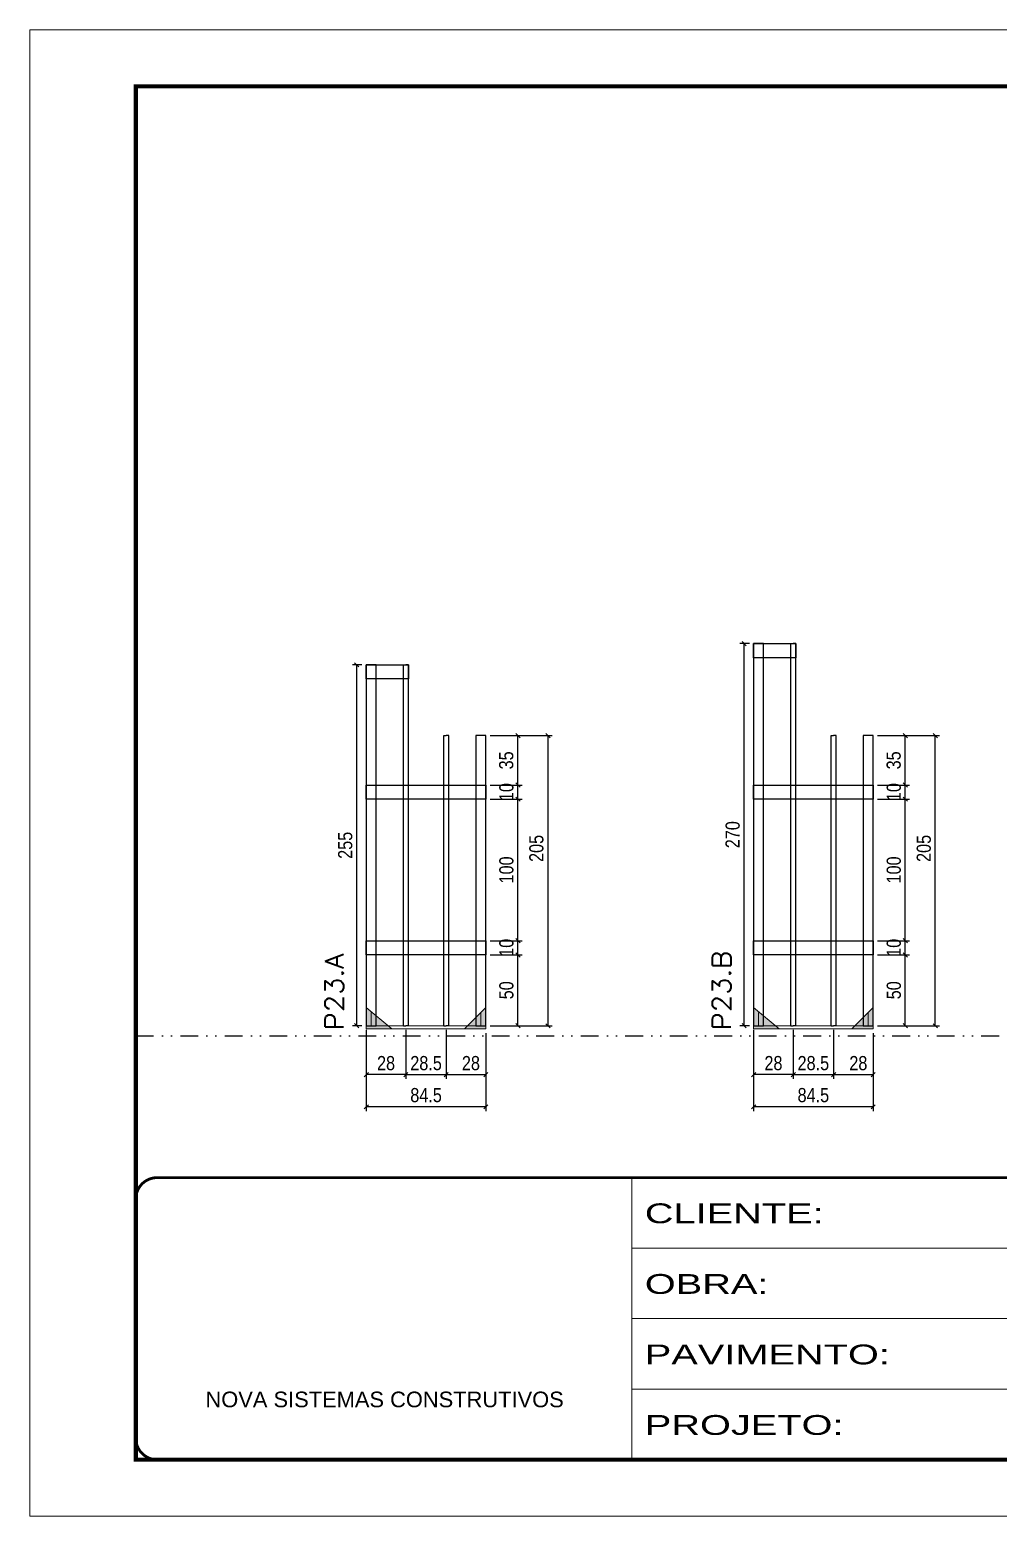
# Model space of a CAD drawing. Extents: x 14400 to 20667, y -21631 to 6985.
# Drawn here: x 19182 to 19867, y 3638 to 4688 of the extents above; entities that cross this region are included whole.
import ezdxf

# ---------------------------------------------------------------- set-up
doc = ezdxf.new("R2010")
doc.units = 0
for name, pattern in [('CONTINUO', [0]), ('DASHED', [0.75, 0.5, -0.25]), ('DIVIDE2', [0.625, 0.25, -0.125, 0, -0.125, 0, -0.125]), ('HIDDEN', [0.375, 0.25, -0.125])]:
    doc.linetypes.add(name, pattern=pattern)
for name, color, linetype in [('COTA', 241, 'Continuous'), ('Nível', 160, 'Continuous'), ('SARR_2.2x10', 60, 'Continuous'), ('SARR_3.5x7', 81, 'Continuous'), ('SARR_7x7', 40, 'Continuous')]:
    doc.layers.add(name, color=color, linetype=linetype)
for name, color, linetype, lineweight in [('Folhas', 255, 'Continuous', 9), ('Madeira', 126, 'Continuous', 18), ('Sarr 2.2x7', 40, 'Continuous', 9), ('SARRAFO DE PRESSAO', 251, 'DASHED', 9), ('Texto Seção', 7, 'Continuous', 15)]:
    doc.layers.add(name, color=color, linetype=linetype, lineweight=lineweight)
doc.styles.add('ARIAL', font='arial.ttf')
doc.styles.add('COTA TECNICA', font='techl___.ttf', dxfattribs={"height": 10})
doc.styles.add('REGUA-120', font='ROMANS.shx', dxfattribs={"height": 15})
doc.styles.add('Tecnologia', font='')
doc.styles.get('Tecnologia').set_extended_font_data('Forgotten Futurist')
doc.dimstyles.new('PAINEL', dxfattribs={"dimtxt": 10, "dimasz": 3, "dimexe": 3, "dimexo": 3, "dimgap": 3, "dimtad": 1, "dimdec": 1, "dimzin": 12, "dimdsep": 46, "dimtxsty": 'COTA TECNICA', "dimblk1": 'OBLIQUE', "dimblk2": 'OBLIQUE', "dimsah": 1, "dimcen": 0.9, "dimclrd": 4, "dimclre": 4, "dimclrt": 240, "dimadec": 1, "dimazin": 3, "dimtfac": 1, "dimtdec": 1, "dimtmove": 0, "dimatfit": 3, "dimfxl": 1, "dimtolj": 1, "dimtzin": 12, "dimarcsym": 0})

# ---------------------------------------------------------------- blocks, each defined once
blk = doc.blocks.new('9999999999')
at = {"color": 30, "linetype": 'CONTINUO'}
for p, q in [((98564.6, 34230.2), (98564.6, 34429.4)), ((98564.6, 34379.6), (99584, 34379.6)), ((98564.6, 34329.8), (99488, 34329.8)), ((98564.6, 34280), (99488, 34280))]:
    blk.add_line(p, q, dxfattribs=at)
at = {"color": 30, "linetype": 'CONTINUO', "const_width": 2}
blk.add_lwpolyline([(99584, 34230.2), (99584, 34414.4, 0.414214), (99569, 34429.4), (98229, 34429.4, 0.414214), (98214, 34414.4), (98214, 34245.2, 0.414214), (98229, 34230.2), (99584, 34230.2)], format="xyb", dxfattribs=at)
at = {"layer": 'Folhas'}
blk.add_lwpolyline([(98139, 34190.2), (99624, 34190.2), (99624, 35240.2), (98139, 35240.2)], close=True, dxfattribs=at)
at = {"layer": 'Folhas', "color": 30, "const_width": 3}
blk.add_lwpolyline([(98214, 34230.2), (99584, 34230.2), (99584, 35200.2), (98214, 35200.2)], close=True, dxfattribs=at)
at = {"color": 7, "linetype": 'Continuous', "ltscale": 5, "style": 'ARIAL'}
blk.add_text('NOVA SISTEMAS CONSTRUTIVOS', height=11.059, dxfattribs=at).set_placement((98263.2, 34267.2))
at = {"layer": 'Folhas', "color": 7, "style": 'Tecnologia', "width": 1.5}
for s, p in [('CLIENTE:', (98573.7, 34397.2)), ('OBRA:', (98573.7, 34347.3)), ('PAVIMENTO:', (98573.7, 34297.5)), ('PROJETO:', (98573.7, 34247.7))]:
    blk.add_text(s, height=14, dxfattribs=at).set_placement(p)
blk = doc.blocks.new('_Oblique')
at = {"color": 0, "linetype": 'ByBlock', "lineweight": -2}
blk.add_line((-0.5, -0.5), (0.5, 0.5), dxfattribs=at)
blk = doc.blocks.new('*D931')
at = {"layer": 'COTA', "color": 4, "lineweight": -2, "transparency": 16777216}
for p, q in [((19693.6, 3981.1), (19693.6, 3946.5)), ((19721.6, 3981.1), (19721.6, 3946.5)), ((19721.6, 3949.5), (19693.6, 3949.5))]:
    blk.add_line(p, q, dxfattribs=at)
at = {"layer": 'Defpoints', "color": 0, "transparency": 16777216}
for p in [(19693.6, 3984.1), (19721.6, 3984.1), (19693.6, 3949.5)]:
    blk.add_point(p, dxfattribs=at)
at = {"layer": 'COTA', "color": 4, "lineweight": -2, "transparency": 16777216, "xscale": 3, "yscale": 3, "zscale": 3, "rotation": 180}
blk.add_blockref('_Oblique', (19693.6, 3949.5), dxfattribs=at)
at = {"layer": 'COTA', "color": 4, "lineweight": -2, "transparency": 16777216, "xscale": 3, "yscale": 3, "zscale": 3}
blk.add_blockref('_Oblique', (19721.6, 3949.5), dxfattribs=at)
at = {"layer": 'COTA', "color": 240, "transparency": 16777216, "insert": (19707.6, 3957.6), "char_height": 10, "attachment_point": 5, "style": 'COTA TECNICA'}
blk.add_mtext('\\A1;28', dxfattribs=at)
blk = doc.blocks.new('*D932')
at = {"layer": 'COTA', "color": 4, "lineweight": -2, "transparency": 16777216}
for p, q in [((19750.1, 3981.1), (19750.1, 3946.5)), ((19778.1, 3978.9), (19778.1, 3946.5)), ((19750.1, 3949.5), (19778.1, 3949.5))]:
    blk.add_line(p, q, dxfattribs=at)
at = {"layer": 'Defpoints', "color": 0, "transparency": 16777216}
for p in [(19750.1, 3984.1), (19778.1, 3981.9), (19778.1, 3949.5)]:
    blk.add_point(p, dxfattribs=at)
at = {"layer": 'COTA', "color": 4, "lineweight": -2, "transparency": 16777216, "xscale": 3, "yscale": 3, "zscale": 3, "rotation": 180}
blk.add_blockref('_Oblique', (19750.1, 3949.5), dxfattribs=at)
at = {"layer": 'COTA', "color": 4, "lineweight": -2, "transparency": 16777216, "xscale": 3, "yscale": 3, "zscale": 3}
blk.add_blockref('_Oblique', (19778.1, 3949.5), dxfattribs=at)
at = {"layer": 'COTA', "color": 240, "transparency": 16777216, "insert": (19767.6, 3957.6), "char_height": 10, "attachment_point": 5, "style": 'COTA TECNICA'}
blk.add_mtext('\\A1;28', dxfattribs=at)
blk = doc.blocks.new('*D933')
at = {"layer": 'COTA', "color": 4, "lineweight": -2, "transparency": 16777216}
for p, q in [((19721.6, 3981.1), (19721.6, 3946.5)), ((19750.1, 3981.1), (19750.1, 3946.5)), ((19721.6, 3949.5), (19750.1, 3949.5))]:
    blk.add_line(p, q, dxfattribs=at)
at = {"layer": 'Defpoints', "color": 0, "transparency": 16777216}
for p in [(19721.6, 3984.1), (19750.1, 3984.1), (19750.1, 3949.5)]:
    blk.add_point(p, dxfattribs=at)
at = {"layer": 'COTA', "color": 4, "lineweight": -2, "transparency": 16777216, "xscale": 3, "yscale": 3, "zscale": 3, "rotation": 180}
blk.add_blockref('_Oblique', (19721.6, 3949.5), dxfattribs=at)
at = {"layer": 'COTA', "color": 4, "lineweight": -2, "transparency": 16777216, "xscale": 3, "yscale": 3, "zscale": 3}
blk.add_blockref('_Oblique', (19750.1, 3949.5), dxfattribs=at)
at = {"layer": 'COTA', "color": 240, "transparency": 16777216, "insert": (19735.8, 3957.6), "char_height": 10, "attachment_point": 5, "style": 'COTA TECNICA'}
blk.add_mtext('\\A1;28.5', dxfattribs=at)
blk = doc.blocks.new('*D934')
at = {"layer": 'COTA', "color": 4, "lineweight": -2, "transparency": 16777216}
for p, q in [((19693.6, 3978.9), (19693.6, 3923.8)), ((19778.1, 3978.9), (19778.1, 3923.8)), ((19778.1, 3926.8), (19693.6, 3926.8))]:
    blk.add_line(p, q, dxfattribs=at)
at = {"layer": 'Defpoints', "color": 0, "transparency": 16777216}
for p in [(19693.6, 3981.9), (19778.1, 3981.9), (19693.6, 3926.8)]:
    blk.add_point(p, dxfattribs=at)
at = {"layer": 'COTA', "color": 4, "lineweight": -2, "transparency": 16777216, "xscale": 3, "yscale": 3, "zscale": 3, "rotation": 180}
blk.add_blockref('_Oblique', (19693.6, 3926.8), dxfattribs=at)
at = {"layer": 'COTA', "color": 4, "lineweight": -2, "transparency": 16777216, "xscale": 3, "yscale": 3, "zscale": 3}
blk.add_blockref('_Oblique', (19778.1, 3926.8), dxfattribs=at)
at = {"layer": 'COTA', "color": 240, "transparency": 16777216, "insert": (19735.8, 3935), "char_height": 10, "attachment_point": 5, "style": 'COTA TECNICA'}
blk.add_mtext('\\A1;84.5', dxfattribs=at)
blk = doc.blocks.new('*D935')
at = {"layer": 'COTA', "color": 4, "lineweight": -2, "transparency": 16777216}
for p, q in [((19781.1, 4034.1), (19803.8, 4034.1)), ((19800.8, 3984.1), (19800.8, 4034.1)), ((19781.1, 3984.1), (19803.8, 3984.1))]:
    blk.add_line(p, q, dxfattribs=at)
at = {"layer": 'Defpoints', "color": 0, "transparency": 16777216}
for p in [(19778.1, 4034.1), (19800.8, 4034.1), (19778.1, 3984.1)]:
    blk.add_point(p, dxfattribs=at)
at = {"layer": 'COTA', "color": 4, "lineweight": -2, "transparency": 16777216, "xscale": 3, "yscale": 3, "zscale": 3}
for p, rotation in [((19800.8, 4034.1), 90), ((19800.8, 3984.1), 270)]:
    blk.add_blockref('_Oblique', p, dxfattribs=dict(at, rotation=rotation))
at = {"layer": 'COTA', "color": 240, "transparency": 16777216, "insert": (19792.7, 4009.1), "char_height": 10, "attachment_point": 5, "rotation": 90, "style": 'COTA TECNICA'}
blk.add_mtext('\\A1;50', dxfattribs=at)
blk = doc.blocks.new('*D936')
at = {"layer": 'COTA', "color": 4, "lineweight": -2, "transparency": 16777216}
for p, q in [((19781.1, 4044.1), (19803.8, 4044.1)), ((19800.8, 4034.1), (19800.8, 4044.1)), ((19781.1, 4034.1), (19803.8, 4034.1))]:
    blk.add_line(p, q, dxfattribs=at)
at = {"layer": 'Defpoints', "color": 0, "transparency": 16777216}
for p in [(19778.1, 4044.1), (19800.8, 4044.1), (19778.1, 4034.1)]:
    blk.add_point(p, dxfattribs=at)
at = {"layer": 'COTA', "color": 4, "lineweight": -2, "transparency": 16777216, "xscale": 3, "yscale": 3, "zscale": 3}
for p, rotation in [((19800.8, 4044.1), 90), ((19800.8, 4034.1), 270)]:
    blk.add_blockref('_Oblique', p, dxfattribs=dict(at, rotation=rotation))
at = {"layer": 'COTA', "color": 240, "transparency": 16777216, "insert": (19792.7, 4039.1), "char_height": 10, "attachment_point": 5, "rotation": 90, "style": 'COTA TECNICA'}
blk.add_mtext('\\A1;10', dxfattribs=at)
blk = doc.blocks.new('*D937')
at = {"layer": 'COTA', "color": 4, "lineweight": -2, "transparency": 16777216}
for p, q in [((19781.1, 4144.1), (19803.8, 4144.1)), ((19800.8, 4044.1), (19800.8, 4144.1)), ((19781.1, 4044.1), (19803.8, 4044.1))]:
    blk.add_line(p, q, dxfattribs=at)
at = {"layer": 'Defpoints', "color": 0, "transparency": 16777216}
for p in [(19778.1, 4144.1), (19800.8, 4144.1), (19778.1, 4044.1)]:
    blk.add_point(p, dxfattribs=at)
at = {"layer": 'COTA', "color": 4, "lineweight": -2, "transparency": 16777216, "xscale": 3, "yscale": 3, "zscale": 3}
for p, rotation in [((19800.8, 4144.1), 90), ((19800.8, 4044.1), 270)]:
    blk.add_blockref('_Oblique', p, dxfattribs=dict(at, rotation=rotation))
at = {"layer": 'COTA', "color": 240, "transparency": 16777216, "insert": (19792.7, 4094.1), "char_height": 10, "attachment_point": 5, "rotation": 90, "style": 'COTA TECNICA'}
blk.add_mtext('\\A1;100', dxfattribs=at)
blk = doc.blocks.new('*D938')
at = {"layer": 'COTA', "color": 4, "lineweight": -2, "transparency": 16777216}
for p, q in [((19781.1, 4154.1), (19803.8, 4154.1)), ((19800.8, 4144.1), (19800.8, 4154.1)), ((19781.1, 4144.1), (19803.8, 4144.1))]:
    blk.add_line(p, q, dxfattribs=at)
at = {"layer": 'Defpoints', "color": 0, "transparency": 16777216}
for p in [(19778.1, 4154.1), (19800.8, 4154.1), (19778.1, 4144.1)]:
    blk.add_point(p, dxfattribs=at)
at = {"layer": 'COTA', "color": 4, "lineweight": -2, "transparency": 16777216, "xscale": 3, "yscale": 3, "zscale": 3}
for p, rotation in [((19800.8, 4154.1), 90), ((19800.8, 4144.1), 270)]:
    blk.add_blockref('_Oblique', p, dxfattribs=dict(at, rotation=rotation))
at = {"layer": 'COTA', "color": 240, "transparency": 16777216, "insert": (19792.7, 4149.1), "char_height": 10, "attachment_point": 5, "rotation": 90, "style": 'COTA TECNICA'}
blk.add_mtext('\\A1;10', dxfattribs=at)
blk = doc.blocks.new('*D939')
at = {"layer": 'COTA', "color": 4, "lineweight": -2, "transparency": 16777216}
for p, q in [((19781.1, 4189), (19825, 4189)), ((19822, 3984), (19822, 4189)), ((19781.1, 3984), (19825, 3984))]:
    blk.add_line(p, q, dxfattribs=at)
at = {"layer": 'Defpoints', "color": 0, "transparency": 16777216}
for p in [(19778.1, 4189), (19822, 4189), (19778.1, 3984)]:
    blk.add_point(p, dxfattribs=at)
at = {"layer": 'COTA', "color": 4, "lineweight": -2, "transparency": 16777216, "xscale": 3, "yscale": 3, "zscale": 3}
for p, rotation in [((19822, 4189), 90), ((19822, 3984), 270)]:
    blk.add_blockref('_Oblique', p, dxfattribs=dict(at, rotation=rotation))
at = {"layer": 'COTA', "color": 240, "transparency": 16777216, "insert": (19813.9, 4109.3), "char_height": 10, "attachment_point": 5, "rotation": 90, "style": 'COTA TECNICA'}
blk.add_mtext('\\A1;205', dxfattribs=at)
blk = doc.blocks.new('*D940')
at = {"layer": 'COTA', "color": 4, "lineweight": -2, "transparency": 16777216}
for p, q in [((19781.1, 4189), (19803.8, 4189)), ((19800.8, 4154.1), (19800.8, 4189)), ((19781.1, 4154.1), (19803.8, 4154.1))]:
    blk.add_line(p, q, dxfattribs=at)
at = {"layer": 'Defpoints', "color": 0, "transparency": 16777216}
for p in [(19778.1, 4189), (19800.8, 4189), (19778.1, 4154.1)]:
    blk.add_point(p, dxfattribs=at)
at = {"layer": 'COTA', "color": 4, "lineweight": -2, "transparency": 16777216, "xscale": 3, "yscale": 3, "zscale": 3}
for p, rotation in [((19800.8, 4189), 90), ((19800.8, 4154.1), 270)]:
    blk.add_blockref('_Oblique', p, dxfattribs=dict(at, rotation=rotation))
at = {"layer": 'COTA', "color": 240, "transparency": 16777216, "insert": (19792.6, 4171.5), "char_height": 10, "attachment_point": 5, "rotation": 90, "style": 'COTA TECNICA'}
blk.add_mtext('\\A1;35', dxfattribs=at)
blk = doc.blocks.new('*D951')
at = {"layer": 'COTA', "color": 4, "lineweight": -2, "transparency": 16777216}
for p, q in [((19690.6, 4254), (19683.9, 4254)), ((19686.9, 3984.1), (19686.9, 4254)), ((19690.6, 3984.1), (19683.9, 3984.1))]:
    blk.add_line(p, q, dxfattribs=at)
at = {"layer": 'Defpoints', "color": 0, "transparency": 16777216}
for p in [(19686.9, 4254), (19693.6, 4254), (19693.6, 3984.1)]:
    blk.add_point(p, dxfattribs=at)
at = {"layer": 'COTA', "color": 4, "lineweight": -2, "transparency": 16777216, "xscale": 3, "yscale": 3, "zscale": 3}
for p, rotation in [((19686.9, 4254), 90), ((19686.9, 3984.1), 270)]:
    blk.add_blockref('_Oblique', p, dxfattribs=dict(at, rotation=rotation))
at = {"layer": 'COTA', "color": 240, "transparency": 16777216, "insert": (19678.8, 4119), "char_height": 10, "attachment_point": 5, "rotation": 90, "style": 'COTA TECNICA'}
blk.add_mtext('\\A1;270', dxfattribs=at)
blk = doc.blocks.new('*D941')
at = {"layer": 'COTA', "color": 4, "lineweight": -2, "transparency": 16777216}
for p, q in [((19419.8, 3981.1), (19419.8, 3946.5)), ((19447.8, 3981.1), (19447.8, 3946.5)), ((19447.8, 3949.5), (19419.8, 3949.5))]:
    blk.add_line(p, q, dxfattribs=at)
at = {"layer": 'Defpoints', "color": 0, "transparency": 16777216}
for p in [(19419.8, 3984.1), (19447.8, 3984.1), (19419.8, 3949.5)]:
    blk.add_point(p, dxfattribs=at)
at = {"layer": 'COTA', "color": 4, "lineweight": -2, "transparency": 16777216, "xscale": 3, "yscale": 3, "zscale": 3, "rotation": 180}
blk.add_blockref('_Oblique', (19419.8, 3949.5), dxfattribs=at)
at = {"layer": 'COTA', "color": 4, "lineweight": -2, "transparency": 16777216, "xscale": 3, "yscale": 3, "zscale": 3}
blk.add_blockref('_Oblique', (19447.8, 3949.5), dxfattribs=at)
at = {"layer": 'COTA', "color": 240, "transparency": 16777216, "insert": (19433.8, 3957.6), "char_height": 10, "attachment_point": 5, "style": 'COTA TECNICA'}
blk.add_mtext('\\A1;28', dxfattribs=at)
blk = doc.blocks.new('*D942')
at = {"layer": 'COTA', "color": 4, "lineweight": -2, "transparency": 16777216}
for p, q in [((19476.3, 3981.1), (19476.3, 3946.5)), ((19504.3, 3978.9), (19504.3, 3946.5)), ((19476.3, 3949.5), (19504.3, 3949.5))]:
    blk.add_line(p, q, dxfattribs=at)
at = {"layer": 'Defpoints', "color": 0, "transparency": 16777216}
for p in [(19476.3, 3984.1), (19504.3, 3981.9), (19504.3, 3949.5)]:
    blk.add_point(p, dxfattribs=at)
at = {"layer": 'COTA', "color": 4, "lineweight": -2, "transparency": 16777216, "xscale": 3, "yscale": 3, "zscale": 3, "rotation": 180}
blk.add_blockref('_Oblique', (19476.3, 3949.5), dxfattribs=at)
at = {"layer": 'COTA', "color": 4, "lineweight": -2, "transparency": 16777216, "xscale": 3, "yscale": 3, "zscale": 3}
blk.add_blockref('_Oblique', (19504.3, 3949.5), dxfattribs=at)
at = {"layer": 'COTA', "color": 240, "transparency": 16777216, "insert": (19493.8, 3957.6), "char_height": 10, "attachment_point": 5, "style": 'COTA TECNICA'}
blk.add_mtext('\\A1;28', dxfattribs=at)
blk = doc.blocks.new('*D943')
at = {"layer": 'COTA', "color": 4, "lineweight": -2, "transparency": 16777216}
for p, q in [((19447.8, 3981.1), (19447.8, 3946.5)), ((19476.3, 3981.1), (19476.3, 3946.5)), ((19447.8, 3949.5), (19476.3, 3949.5))]:
    blk.add_line(p, q, dxfattribs=at)
at = {"layer": 'Defpoints', "color": 0, "transparency": 16777216}
for p in [(19447.8, 3984.1), (19476.3, 3984.1), (19476.3, 3949.5)]:
    blk.add_point(p, dxfattribs=at)
at = {"layer": 'COTA', "color": 4, "lineweight": -2, "transparency": 16777216, "xscale": 3, "yscale": 3, "zscale": 3, "rotation": 180}
blk.add_blockref('_Oblique', (19447.8, 3949.5), dxfattribs=at)
at = {"layer": 'COTA', "color": 4, "lineweight": -2, "transparency": 16777216, "xscale": 3, "yscale": 3, "zscale": 3}
blk.add_blockref('_Oblique', (19476.3, 3949.5), dxfattribs=at)
at = {"layer": 'COTA', "color": 240, "transparency": 16777216, "insert": (19462.1, 3957.6), "char_height": 10, "attachment_point": 5, "style": 'COTA TECNICA'}
blk.add_mtext('\\A1;28.5', dxfattribs=at)
blk = doc.blocks.new('*D944')
at = {"layer": 'COTA', "color": 4, "lineweight": -2, "transparency": 16777216}
for p, q in [((19419.8, 3978.9), (19419.8, 3923.8)), ((19504.3, 3978.9), (19504.3, 3923.8)), ((19504.3, 3926.8), (19419.8, 3926.8))]:
    blk.add_line(p, q, dxfattribs=at)
at = {"layer": 'Defpoints', "color": 0, "transparency": 16777216}
for p in [(19419.8, 3981.9), (19504.3, 3981.9), (19419.8, 3926.8)]:
    blk.add_point(p, dxfattribs=at)
at = {"layer": 'COTA', "color": 4, "lineweight": -2, "transparency": 16777216, "xscale": 3, "yscale": 3, "zscale": 3, "rotation": 180}
blk.add_blockref('_Oblique', (19419.8, 3926.8), dxfattribs=at)
at = {"layer": 'COTA', "color": 4, "lineweight": -2, "transparency": 16777216, "xscale": 3, "yscale": 3, "zscale": 3}
blk.add_blockref('_Oblique', (19504.3, 3926.8), dxfattribs=at)
at = {"layer": 'COTA', "color": 240, "transparency": 16777216, "insert": (19462.1, 3935), "char_height": 10, "attachment_point": 5, "style": 'COTA TECNICA'}
blk.add_mtext('\\A1;84.5', dxfattribs=at)
blk = doc.blocks.new('*D945')
at = {"layer": 'COTA', "color": 4, "lineweight": -2, "transparency": 16777216}
for p, q in [((19507.3, 4034.1), (19530, 4034.1)), ((19527, 3984.1), (19527, 4034.1)), ((19507.3, 3984.1), (19530, 3984.1))]:
    blk.add_line(p, q, dxfattribs=at)
at = {"layer": 'Defpoints', "color": 0, "transparency": 16777216}
for p in [(19504.3, 4034.1), (19527, 4034.1), (19504.3, 3984.1)]:
    blk.add_point(p, dxfattribs=at)
at = {"layer": 'COTA', "color": 4, "lineweight": -2, "transparency": 16777216, "xscale": 3, "yscale": 3, "zscale": 3}
for p, rotation in [((19527, 4034.1), 90), ((19527, 3984.1), 270)]:
    blk.add_blockref('_Oblique', p, dxfattribs=dict(at, rotation=rotation))
at = {"layer": 'COTA', "color": 240, "transparency": 16777216, "insert": (19518.9, 4009.1), "char_height": 10, "attachment_point": 5, "rotation": 90, "style": 'COTA TECNICA'}
blk.add_mtext('\\A1;50', dxfattribs=at)
blk = doc.blocks.new('*D946')
at = {"layer": 'COTA', "color": 4, "lineweight": -2, "transparency": 16777216}
for p, q in [((19507.3, 4044.1), (19530, 4044.1)), ((19527, 4034.1), (19527, 4044.1)), ((19507.3, 4034.1), (19530, 4034.1))]:
    blk.add_line(p, q, dxfattribs=at)
at = {"layer": 'Defpoints', "color": 0, "transparency": 16777216}
for p in [(19504.3, 4044.1), (19527, 4044.1), (19504.3, 4034.1)]:
    blk.add_point(p, dxfattribs=at)
at = {"layer": 'COTA', "color": 4, "lineweight": -2, "transparency": 16777216, "xscale": 3, "yscale": 3, "zscale": 3}
for p, rotation in [((19527, 4044.1), 90), ((19527, 4034.1), 270)]:
    blk.add_blockref('_Oblique', p, dxfattribs=dict(at, rotation=rotation))
at = {"layer": 'COTA', "color": 240, "transparency": 16777216, "insert": (19518.9, 4039.1), "char_height": 10, "attachment_point": 5, "rotation": 90, "style": 'COTA TECNICA'}
blk.add_mtext('\\A1;10', dxfattribs=at)
blk = doc.blocks.new('*D947')
at = {"layer": 'COTA', "color": 4, "lineweight": -2, "transparency": 16777216}
for p, q in [((19507.3, 4144.1), (19530, 4144.1)), ((19527, 4044.1), (19527, 4144.1)), ((19507.3, 4044.1), (19530, 4044.1))]:
    blk.add_line(p, q, dxfattribs=at)
at = {"layer": 'Defpoints', "color": 0, "transparency": 16777216}
for p in [(19504.3, 4144.1), (19527, 4144.1), (19504.3, 4044.1)]:
    blk.add_point(p, dxfattribs=at)
at = {"layer": 'COTA', "color": 4, "lineweight": -2, "transparency": 16777216, "xscale": 3, "yscale": 3, "zscale": 3}
for p, rotation in [((19527, 4144.1), 90), ((19527, 4044.1), 270)]:
    blk.add_blockref('_Oblique', p, dxfattribs=dict(at, rotation=rotation))
at = {"layer": 'COTA', "color": 240, "transparency": 16777216, "insert": (19518.9, 4094.1), "char_height": 10, "attachment_point": 5, "rotation": 90, "style": 'COTA TECNICA'}
blk.add_mtext('\\A1;100', dxfattribs=at)
blk = doc.blocks.new('*D948')
at = {"layer": 'COTA', "color": 4, "lineweight": -2, "transparency": 16777216}
for p, q in [((19507.3, 4154.1), (19530, 4154.1)), ((19527, 4144.1), (19527, 4154.1)), ((19507.3, 4144.1), (19530, 4144.1))]:
    blk.add_line(p, q, dxfattribs=at)
at = {"layer": 'Defpoints', "color": 0, "transparency": 16777216}
for p in [(19504.3, 4154.1), (19527, 4154.1), (19504.3, 4144.1)]:
    blk.add_point(p, dxfattribs=at)
at = {"layer": 'COTA', "color": 4, "lineweight": -2, "transparency": 16777216, "xscale": 3, "yscale": 3, "zscale": 3}
for p, rotation in [((19527, 4154.1), 90), ((19527, 4144.1), 270)]:
    blk.add_blockref('_Oblique', p, dxfattribs=dict(at, rotation=rotation))
at = {"layer": 'COTA', "color": 240, "transparency": 16777216, "insert": (19518.9, 4149.1), "char_height": 10, "attachment_point": 5, "rotation": 90, "style": 'COTA TECNICA'}
blk.add_mtext('\\A1;10', dxfattribs=at)
blk = doc.blocks.new('*D949')
at = {"layer": 'COTA', "color": 4, "lineweight": -2, "transparency": 16777216}
for p, q in [((19507.3, 4189), (19551.3, 4189)), ((19548.3, 3984), (19548.3, 4189)), ((19507.3, 3984), (19551.3, 3984))]:
    blk.add_line(p, q, dxfattribs=at)
at = {"layer": 'Defpoints', "color": 0, "transparency": 16777216}
for p in [(19504.3, 4189), (19548.3, 4189), (19504.3, 3984)]:
    blk.add_point(p, dxfattribs=at)
at = {"layer": 'COTA', "color": 4, "lineweight": -2, "transparency": 16777216, "xscale": 3, "yscale": 3, "zscale": 3}
for p, rotation in [((19548.3, 4189), 90), ((19548.3, 3984), 270)]:
    blk.add_blockref('_Oblique', p, dxfattribs=dict(at, rotation=rotation))
at = {"layer": 'COTA', "color": 240, "transparency": 16777216, "insert": (19540.1, 4109.3), "char_height": 10, "attachment_point": 5, "rotation": 90, "style": 'COTA TECNICA'}
blk.add_mtext('\\A1;205', dxfattribs=at)
blk = doc.blocks.new('*D950')
at = {"layer": 'COTA', "color": 4, "lineweight": -2, "transparency": 16777216}
for p, q in [((19507.3, 4189), (19530, 4189)), ((19527, 4154.1), (19527, 4189)), ((19507.3, 4154.1), (19530, 4154.1))]:
    blk.add_line(p, q, dxfattribs=at)
at = {"layer": 'Defpoints', "color": 0, "transparency": 16777216}
for p in [(19504.3, 4189), (19527, 4189), (19504.3, 4154.1)]:
    blk.add_point(p, dxfattribs=at)
at = {"layer": 'COTA', "color": 4, "lineweight": -2, "transparency": 16777216, "xscale": 3, "yscale": 3, "zscale": 3}
for p, rotation in [((19527, 4189), 90), ((19527, 4154.1), 270)]:
    blk.add_blockref('_Oblique', p, dxfattribs=dict(at, rotation=rotation))
at = {"layer": 'COTA', "color": 240, "transparency": 16777216, "insert": (19518.8, 4171.5), "char_height": 10, "attachment_point": 5, "rotation": 90, "style": 'COTA TECNICA'}
blk.add_mtext('\\A1;35', dxfattribs=at)
blk = doc.blocks.new('*D952')
at = {"layer": 'COTA', "color": 4, "lineweight": -2, "transparency": 16777216}
for p, q in [((19416.8, 4239), (19410.1, 4239)), ((19413.1, 3984.1), (19413.1, 4239)), ((19416.8, 3984.1), (19410.1, 3984.1))]:
    blk.add_line(p, q, dxfattribs=at)
at = {"layer": 'Defpoints', "color": 0, "transparency": 16777216}
for p in [(19413.1, 4239), (19419.8, 4239), (19419.8, 3984.1)]:
    blk.add_point(p, dxfattribs=at)
at = {"layer": 'COTA', "color": 4, "lineweight": -2, "transparency": 16777216, "xscale": 3, "yscale": 3, "zscale": 3}
for p, rotation in [((19413.1, 4239), 90), ((19413.1, 3984.1), 270)]:
    blk.add_blockref('_Oblique', p, dxfattribs=dict(at, rotation=rotation))
at = {"layer": 'COTA', "color": 240, "transparency": 16777216, "insert": (19405, 4111.5), "char_height": 10, "attachment_point": 5, "rotation": 90, "style": 'COTA TECNICA'}
blk.add_mtext('\\A1;255', dxfattribs=at)

msp = doc.modelspace()

# ---------------------------------------------------------------- hatches: boundary and pattern name
at = {"layer": 'Madeira'}
h = msp.add_hatch(color=252, dxfattribs=at)
h.dxf.hatch_style = 2
h.paths.add_polyline_path([(19419.84, 3996.86), (19419.84, 3981.86), (19437.84, 3981.86)])
h = msp.add_hatch(color=252, dxfattribs=at)
h.dxf.hatch_style = 2
h.paths.add_polyline_path([(19504.34, 3996.86), (19504.34, 3981.86), (19489.34, 3981.86)])
h = msp.add_hatch(color=252, dxfattribs=at)
h.dxf.hatch_style = 2
h.paths.add_polyline_path([(19693.59, 3996.86), (19693.59, 3981.86), (19711.59, 3981.86)])
h = msp.add_hatch(color=252, dxfattribs=at)
h.dxf.hatch_style = 2
h.paths.add_polyline_path([(19778.09, 3996.86), (19778.09, 3981.86), (19763.09, 3981.86)])

# ---------------------------------------------------------------- linework, layer by layer
at = {"layer": 'Madeira', "color": 1, "linetype": 'HIDDEN'}
for p, q in [((19423.34, 3993.36), (19423.34, 3984.06)), ((19423.34, 3993.36), (19423.34, 3984.06)), ((19500.84, 3993.36), (19500.84, 3984.06)), ((19500.84, 3993.36), (19500.84, 3984.06)), ((19697.09, 3993.36), (19697.09, 3984.06)), ((19697.09, 3993.36), (19697.09, 3984.06)), ((19774.59, 3993.36), (19774.59, 3984.06)), ((19774.59, 3993.36), (19774.59, 3984.06)), ((19429.67, 3984.06), (19419.84, 3984.06)), ((19429.67, 3984.06), (19419.84, 3984.06)), ((19435.64, 3984.06), (19419.84, 3984.06)), ((19426.84, 3989.86), (19426.84, 3984.06)), ((19491.54, 3984.06), (19504.34, 3984.06)), ((19494.51, 3984.06), (19504.34, 3984.06)), ((19494.51, 3984.06), (19504.34, 3984.06)), ((19703.42, 3984.06), (19693.59, 3984.06)), ((19703.42, 3984.06), (19693.59, 3984.06)), ((19709.39, 3984.06), (19693.59, 3984.06)), ((19700.59, 3989.86), (19700.59, 3984.06)), ((19765.29, 3984.06), (19778.09, 3984.06)), ((19768.26, 3984.06), (19778.09, 3984.06)), ((19768.26, 3984.06), (19778.09, 3984.06))]:
    msp.add_line(p, q, dxfattribs=at)
at = {"layer": 'Madeira'}
for p, q in [((19419.84, 3984.06), (19419.84, 3981.86)), ((19419.84, 3984.06), (19419.84, 3981.86)), ((19419.84, 3984.06), (19419.84, 3981.86)), ((19693.59, 3984.06), (19693.59, 3981.86)), ((19693.59, 3984.06), (19693.59, 3981.86)), ((19693.59, 3984.06), (19693.59, 3981.86))]:
    msp.add_line(p, q, dxfattribs=at)
at = {"layer": 'Madeira', "color": 0}
for points in [[(19419.84, 3996.86), (19419.84, 3981.86), (19437.84, 3981.86), (19419.84, 3996.86)], [(19504.34, 3996.86), (19504.34, 3981.86), (19489.34, 3981.86), (19504.34, 3996.86)], [(19693.59, 3996.86), (19693.59, 3981.86), (19711.59, 3981.86), (19693.59, 3996.86)], [(19778.09, 3996.86), (19778.09, 3981.86), (19763.09, 3981.86), (19778.09, 3996.86)]]:
    msp.add_lwpolyline(points, dxfattribs=at)
at = {"layer": 'Nível', "color": 4, "linetype": 'DIVIDE2', "ltscale": 50}
msp.add_line((19256.97, 3976.86), (20626.97, 3976.86), dxfattribs=at)
at = {"layer": 'Sarr 2.2x7'}
for points in [[(19504.34, 3984.06), (19419.84, 3984.06), (19419.84, 3981.86), (19504.34, 3981.86)], [(19778.09, 3984.06), (19693.59, 3984.06), (19693.59, 3981.86), (19778.09, 3981.86)]]:
    msp.add_lwpolyline(points, close=True, dxfattribs=at)
at = {"layer": 'SARR_2.2x10'}
for points in [[(19693.59, 4254.02), (19723.34, 4254.02), (19723.34, 4244.02), (19693.59, 4244.02)], [(19419.84, 4239.02), (19449.59, 4239.02), (19449.59, 4229.02), (19419.84, 4229.02)], [(19419.84, 4154.03), (19504.34, 4154.03), (19504.34, 4144.03), (19419.84, 4144.03)], [(19693.59, 4154.03), (19778.09, 4154.03), (19778.09, 4144.03), (19693.59, 4144.03)], [(19419.84, 4044.03), (19504.34, 4044.03), (19504.34, 4034.03), (19419.84, 4034.03)], [(19693.59, 4044.03), (19778.09, 4044.03), (19778.09, 4034.03), (19693.59, 4034.03)]]:
    msp.add_lwpolyline(points, close=True, dxfattribs=at)
at = {"layer": 'SARR_3.5x7'}
for p, q in [((19719.84, 3984.06), (19719.84, 4254.02)), ((19719.84, 4254.02), (19721.59, 4254.02)), ((19723.34, 4254.02), (19721.59, 4254.02)), ((19723.34, 3984.06), (19723.34, 4254.02)), ((19446.09, 3984.06), (19446.09, 4239.02)), ((19446.09, 4239.02), (19447.84, 4239.02)), ((19449.59, 4239.02), (19447.84, 4239.02)), ((19449.59, 3984.06), (19449.59, 4239.02)), ((19474.59, 3984.06), (19474.59, 4189.03)), ((19474.59, 4189.03), (19476.34, 4189.03)), ((19478.09, 4189.03), (19476.34, 4189.03)), ((19478.09, 3984.06), (19478.09, 4189.03)), ((19748.34, 3984.06), (19748.34, 4189.03)), ((19748.34, 4189.03), (19750.09, 4189.03)), ((19751.84, 4189.03), (19750.09, 4189.03)), ((19751.84, 3984.06), (19751.84, 4189.03)), ((19446.09, 3984.06), (19447.84, 3984.06)), ((19449.59, 3984.06), (19447.84, 3984.06)), ((19474.59, 3984.06), (19476.34, 3984.06)), ((19478.09, 3984.06), (19476.34, 3984.06)), ((19719.84, 3984.06), (19721.59, 3984.06)), ((19723.34, 3984.06), (19721.59, 3984.06)), ((19748.34, 3984.06), (19750.09, 3984.06)), ((19751.84, 3984.06), (19750.09, 3984.06))]:
    msp.add_line(p, q, dxfattribs=at)
at = {"layer": 'SARR_7x7'}
for points in [[(19693.59, 3984.06), (19700.59, 3984.06), (19700.59, 4254.02), (19693.59, 4254.02)], [(19419.84, 3984.06), (19426.84, 3984.06), (19426.84, 4239.02), (19419.84, 4239.02)], [(19497.34, 3984.06), (19504.34, 3984.06), (19504.34, 4189.03), (19497.34, 4189.03)], [(19771.09, 3984.06), (19778.09, 3984.06), (19778.09, 4189.03), (19771.09, 4189.03)]]:
    msp.add_lwpolyline(points, close=True, dxfattribs=at)

# ---------------------------------------------------------------- block references
at = {"layer": 'SARRAFO DE PRESSAO', "color": 6, "linetype": 'ByBlock'}
msp.add_blockref('9999999999', (-78957.01, -30552.63), dxfattribs=at)

# ---------------------------------------------------------------- texts
at = {"layer": 'Texto Seção', "style": 'REGUA-120', "width": 1.1}
for s, p in [('P23.A', (19403.7, 3980.75)), ('P23.B', (19677.45, 3980.75))]:
    msp.add_text(s, height=13, rotation=90, dxfattribs=at).set_placement(p)

# ---------------------------------------------------------------- dimensions: what is measured, and where the dimension line sits
at = {"layer": 'COTA'}
for base, p1, p2, picture, middle in [((19686.86, 4254.02), (19693.59, 3984.06), (19693.59, 4254.02), '*D951', (19678.75, 4119.04)), ((19413.11, 4239.02), (19419.84, 3984.06), (19419.84, 4239.02), '*D952', (19405, 4111.54)), ((19527.04, 4189.03), (19504.34, 4154.06), (19504.34, 4189.03), '*D950', (19518.82, 4171.54)), ((19800.79, 4189.03), (19778.09, 4154.06), (19778.09, 4189.03), '*D940', (19792.57, 4171.54))]:
    dim = msp.add_linear_dim(base=base, p1=p1, p2=p2, angle=90, dimstyle='PAINEL', dxfattribs=at)
    dim.commit()
    dim.dimension.update_dxf_attribs({"geometry": picture, "text_midpoint": middle})
for base, p1, p2, picture, middle in [((19548.26, 4189.03), (19504.34, 3984.02), (19504.34, 4189.03), '*D949', (19548.26, 4109.33)), ((19822, 4189.03), (19778.09, 3984.02), (19778.09, 4189.03), '*D939', (19822, 4109.33)), ((19527.04, 4154.06), (19504.34, 4144.06), (19504.34, 4154.06), '*D948', (19527.04, 4149.06)), ((19800.79, 4154.06), (19778.09, 4144.06), (19778.09, 4154.06), '*D938', (19800.79, 4149.06)), ((19527.04, 4044.06), (19504.34, 4034.06), (19504.34, 4044.06), '*D946', (19527.04, 4039.06)), ((19800.79, 4044.06), (19778.09, 4034.06), (19778.09, 4044.06), '*D936', (19800.79, 4039.06))]:
    dim = msp.add_linear_dim(base=base, p1=p1, p2=p2, angle=90, dimstyle='PAINEL', override={"dimtmove": 1}, dxfattribs=at)
    dim.commit()
    dim.dimension.update_dxf_attribs({"geometry": picture, "text_midpoint": middle, "dimtype": 160})
for base, p1, p2, angle, picture, middle in [((19527.04, 4144.06), (19504.34, 4044.06), (19504.34, 4144.06), 90, '*D947', (19518.94, 4094.06)), ((19800.79, 4144.06), (19778.09, 4044.06), (19778.09, 4144.06), 90, '*D937', (19792.69, 4094.06)), ((19527.04, 4034.06), (19504.34, 3984.06), (19504.34, 4034.06), 90, '*D945', (19518.93, 4009.06)), ((19800.79, 4034.06), (19778.09, 3984.06), (19778.09, 4034.06), 90, '*D935', (19792.68, 4009.06)), ((19419.84, 3949.5), (19447.84, 3984.06), (19419.84, 3984.06), 180, '*D941', (19433.84, 3957.6)), ((19693.59, 3949.5), (19721.59, 3984.06), (19693.59, 3984.06), 180, '*D931', (19707.59, 3957.6))]:
    dim = msp.add_linear_dim(base=base, p1=p1, p2=p2, angle=angle, dimstyle='PAINEL', override={"dimtmove": 1}, dxfattribs=at)
    dim.commit()
    dim.dimension.update_dxf_attribs({"geometry": picture, "text_midpoint": middle})
for base, p1, p2, picture, middle in [((19419.84, 3926.82), (19504.34, 3981.86), (19419.84, 3981.86), '*D944', (19462.09, 3934.95)), ((19693.59, 3926.82), (19778.09, 3981.86), (19693.59, 3981.86), '*D934', (19735.84, 3934.95))]:
    dim = msp.add_linear_dim(base=base, p1=p1, p2=p2, dimstyle='PAINEL', dxfattribs=at)
    dim.commit()
    dim.dimension.update_dxf_attribs({"geometry": picture, "text_midpoint": middle})
for base, p1, p2, picture, middle in [((19476.34, 3949.5), (19447.84, 3984.06), (19476.34, 3984.06), '*D943', (19462.09, 3949.5)), ((19504.34, 3949.5), (19476.34, 3984.06), (19504.34, 3981.86), '*D942', (19493.84, 3949.5)), ((19750.09, 3949.5), (19721.59, 3984.06), (19750.09, 3984.06), '*D933', (19735.84, 3949.5)), ((19778.09, 3949.5), (19750.09, 3984.06), (19778.09, 3981.86), '*D932', (19767.59, 3949.5))]:
    dim = msp.add_linear_dim(base=base, p1=p1, p2=p2, dimstyle='PAINEL', override={"dimtmove": 1}, dxfattribs=at)
    dim.commit()
    dim.dimension.update_dxf_attribs({"geometry": picture, "text_midpoint": middle, "dimtype": 160})

doc.saveas('drawing.dxf')
